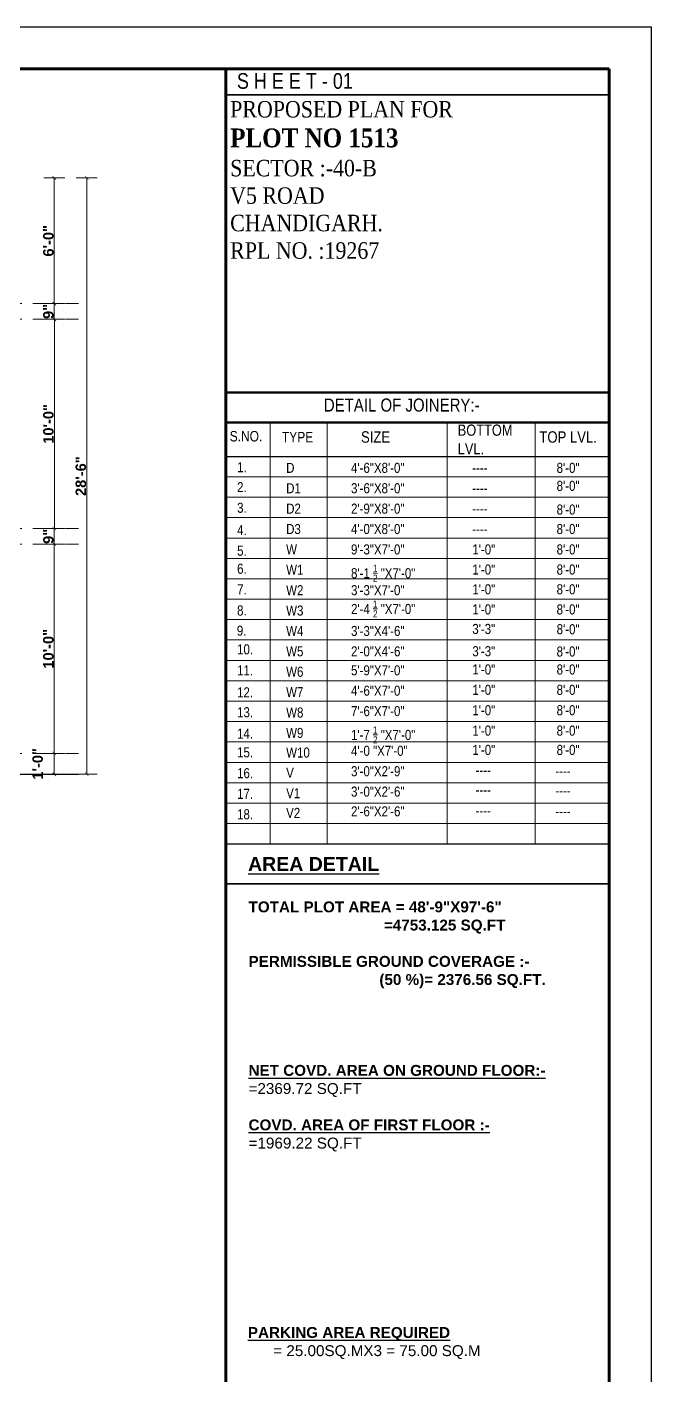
# Model space of a CAD drawing. Header units: feet. Extents: x 18471 to 30550, y -13540 to -11719.
# Drawn here: x 19973 to 20331, y -12623 to -11850 of the extents above; entities that cross this region are included whole.
import ezdxf

# ---------------------------------------------------------------- set-up
doc = ezdxf.new("R2010")
doc.units = ezdxf.units.FT
doc.header["$MEASUREMENT"] = 0
doc.header["$PDMODE"] = 2
doc.linetypes.add('DASHED', pattern=[0.75, 0.5, -0.25])
doc.layers.get('0').update_dxf_attribs({"lineweight": 30})
for name, color, linetype, lineweight in [('DIM 01', 7, 'Continuous', 9), ('ELEVATION', 7, 'Continuous', 30), ('HATCH', 9, 'Continuous', 20), ('JOINERY TEXT', 193, 'Continuous', 0), ('P-STORM', 60, 'Continuous', 13), ('TEXT', 7, 'Continuous', 30), ('WALL', 10, 'Continuous', 30)]:
    doc.layers.add(name, color=color, linetype=linetype, lineweight=lineweight)
doc.styles.add('AR. TEXT 01', font='arialbd.ttf')
doc.styles.get("Standard").update_dxf_attribs({"font": 'ARIALN.TTF'})
doc.styles.add('TEX02', font='GARA.TTF')
doc.dimstyles.new('DIM 50', dxfattribs={"dimtxt": 6, "dimasz": 3, "dimexe": 6, "dimexo": 4, "dimgap": 0.3125, "dimtad": 1, "dimzin": 3, "dimdsep": 46, "dimlunit": 4, "dimtxsty": 'AR. TEXT 01', "dimblk": 'DOT', "dimcen": 0.09, "dimclrd": 5, "dimclre": 5, "dimclrt": 5, "dimazin": 0, "dimtfac": 0.8, "dimtofl": 0, "dimtmove": 1, "dimatfit": 3, "dimfxl": 6, "dimfxlon": 1, "dimfrac": 1, "dimtolj": 1, "dimtzin": 0, "dimlwd": -1, "dimlwe": -1, "dimarcsym": 1})

# ---------------------------------------------------------------- blocks, each defined once
blk = doc.blocks.new('JNRY')
at = {"layer": 'JOINERY TEXT'}
for p, q in [((22203.96, -34116.16), (22203.96, -34357.84)), ((22236.73, -34116.16), (22236.73, -34357.84)), ((22305.4, -34116.16), (22305.4, -34357.84)), ((22355.9, -34116.16), (22355.9, -34357.84)), ((22178.49, -34147.32), (22398.28, -34147.32)), ((22178.49, -34159.01), (22398.28, -34159.01)), ((22178.49, -34170.71), (22398.28, -34170.71)), ((22178.49, -34182.4), (22398.28, -34182.4)), ((22178.49, -34194.1), (22398.28, -34194.1)), ((22178.49, -34205.8), (22398.28, -34205.8)), ((22178.49, -34217.49), (22398.28, -34217.49)), ((22178.49, -34229.19), (22398.28, -34229.19)), ((22178.49, -34240.88), (22398.28, -34240.88)), ((22178.49, -34252.58), (22398.28, -34252.58)), ((22178.49, -34264.27), (22398.28, -34264.27)), ((22178.49, -34275.97), (22398.28, -34275.97)), ((22178.49, -34287.67), (22398.28, -34287.67)), ((22178.49, -34299.36), (22398.28, -34299.36)), ((22178.49, -34311.06), (22398.28, -34311.06)), ((22178.49, -34322.75), (22398.28, -34322.75)), ((22178.49, -34334.45), (22398.28, -34334.45)), ((22178.49, -34346.15), (22398.28, -34346.15)), ((22178.49, -34357.84), (22398.28, -34357.84))]:
    blk.add_line(p, q, dxfattribs=at)
at = {"layer": 'WALL', "color": 35, "linetype": 'Continuous', "lineweight": 50}
for p, q in [((22178.49, -34098.86), (22398.28, -34098.86)), ((22178.49, -34116.16), (22398.28, -34116.16))]:
    blk.add_line(p, q, dxfattribs=at)
at = {"layer": 'WALL', "color": 35, "linetype": 'Continuous', "lineweight": 30}
for p, q in [((22178.49, -34098.86), (22178.49, -34357.84)), ((22398.28, -34098.86), (22398.28, -34357.84)), ((22178.49, -34135.62), (22398.28, -34135.62)), ((22178.49, -34357.84), (22398.28, -34357.84))]:
    blk.add_line(p, q, dxfattribs=at)
at = {"layer": 'JOINERY TEXT', "attachment_point": 1}
for s, insert, char_height, width in [('DETAIL OF JOINERY:-', (22234.74, -34102.36), 7.5, 148.4161), ('\\A1;1.', (22185, -34138.91), 5.75, 108.1844), ('\\A1;D', (22213.13, -34139.26), 5.75, 20.9449), ('\\A1;4\'-6"X8\'-0"', (22250.32, -34139.26), 5.75, 20.9449), ('\\A1;8\'-0"', (22368.17, -34139.26), 5.75, 20.9449), ('\\A1;----', (22319.84, -34139.26), 5.75, 20.9449), ('\\A1;2. ', (22185, -34150.31), 5.75, 108.1844), ('\\A1;D1', (22213.13, -34150.96), 5.75, 20.9449), ('\\A1;3\'-6"X8\'-0"', (22250.32, -34150.96), 5.75, 20.9449), ('\\A1;----', (22319.84, -34150.96), 5.75, 20.9449), ('\\A1;8\'-0"', (22368.17, -34149.57), 5.75, 20.9449), ('\\A1;3. ', (22185, -34162.16), 5.75, 108.1844), ('\\A1;D2', (22213.13, -34162.65), 5.75, 20.9449), ('\\A1;2\'-9"X8\'-0"', (22250.32, -34162.65), 5.75, 20.9449), ('\\A1;8\'-0"', (22368.17, -34163.18), 5.75, 20.9449), ('\\A1;----', (22319.84, -34162.65), 5.75, 20.9449), ('\\A1;4. ', (22185, -34174.94), 5.75, 108.1844), ('\\A1;D3', (22213.13, -34174.35), 5.75, 20.9449), ('\\A1;4\'-0"X8\'-0"', (22250.32, -34174.35), 5.75, 20.9449), ('\\A1;----', (22319.84, -34174.35), 5.75, 20.9449), ('\\A1;8\'-0"', (22368.17, -34174.35), 5.75, 20.9449), ('\\A1;5. ', (22185, -34186.8), 5.75, 108.1844), ('\\A1;W', (22213.13, -34186.05), 5.75, 20.9449), ('\\A1;9\'-3"X7\'-0"', (22250.32, -34186.05), 5.75, 20.9449), ('\\A1;1\'-0"', (22319.84, -34186.05), 5.75, 20.9449), ('\\A1;8\'-0"', (22368.17, -34186.05), 5.75, 20.9449), ('\\A1;6. ', (22185, -34197.14), 5.75, 108.1844), ('\\A1;W1', (22213.13, -34197.74), 5.75, 20.9449), ('\\A1;8\'-1 {\\H0.7x;\\S1/2;} "X7\'-0"', (22250.32, -34197.74), 5.75, 49.0107), ('\\A1;1\'-0"', (22319.84, -34197.58), 5.75, 20.9449), ('\\A1;8\'-0"', (22368.17, -34197.58), 5.75, 20.9449), ('\\A1;7. ', (22185, -34208.98), 5.75, 108.1844), ('\\A1;W2', (22213.13, -34209.44), 5.75, 20.9449), ('\\A1;3\'-3"X7\'-0"', (22250.32, -34209.44), 5.75, 20.9449), ('\\A1;1\'-0"', (22319.84, -34208.93), 5.75, 20.9449), ('\\A1;8\'-0"', (22368.17, -34208.93), 5.75, 20.9449), ('\\A1;8. ', (22185, -34221.08), 5.75, 108.1844), ('\\A1;W3', (22213.13, -34221.13), 5.75, 20.9449), ('\\A1;2\'-4 {\\H0.7x;\\S1/2;} "X7\'-0"', (22250.32, -34218.26), 5.75, 52.3684), ('\\A1;1\'-0"', (22319.84, -34220.46), 5.75, 20.9449), ('\\A1;8\'-0"', (22368.17, -34220.46), 5.75, 20.9449), ('\\A1;9. ', (22184.87, -34232.64), 5.75, 108.1844), ('\\A1;W4', (22213.13, -34232.83), 5.75, 20.9449), ('\\A1;3\'-3"X4\'-6"', (22250.32, -34232.83), 5.75, 20.9449), ('\\A1;3\'-3"', (22319.84, -34231.66), 5.75, 20.9449), ('\\A1;8\'-0"', (22368.17, -34231.84), 5.75, 20.9449), ('\\A1;10. ', (22185, -34243.37), 5.75, 108.1844), ('\\A1;W5', (22213.13, -34244.52), 5.75, 20.9449), ('\\A1;2\'-0"X4\'-6"', (22250.32, -34244.52), 5.75, 20.9449), ('\\A1;3\'-3"', (22319.84, -34244.43), 5.75, 20.9449), ('\\A1;8\'-0"', (22368.17, -34244.61), 5.75, 20.9449), ('\\A1;11. ', (22185, -34255.48), 5.75, 108.1844), ('\\A1;W6', (22213.13, -34256.22), 5.75, 20.9449), ('\\A1;5\'-9"X7\'-0"', (22250.32, -34255.41), 5.75, 20.9449), ('\\A1;1\'-0"', (22319.84, -34254.9), 5.75, 20.9449), ('\\A1;8\'-0"', (22368.17, -34254.9), 5.75, 20.9449), ('\\A1;12. ', (22185, -34268.02), 5.75, 108.1844), ('\\A1;W7', (22213.13, -34267.92), 5.75, 20.9449), ('\\A1;4\'-6"X7\'-0"', (22250.32, -34267.1), 5.75, 20.9449), ('\\A1;1\'-0"', (22319.84, -34266.6), 5.75, 20.9449), ('\\A1;8\'-0"', (22368.17, -34266.6), 5.75, 20.9449), ('\\A1;13. ', (22185, -34279.46), 5.75, 108.1844), ('\\A1;W8', (22213.13, -34279.61), 5.75, 20.9449), ('\\A1;7\'-6"X7\'-0"', (22250.32, -34278.8), 5.75, 20.9449), ('\\A1;1\'-0"', (22319.84, -34278.3), 5.75, 20.9449), ('\\A1;8\'-0"', (22368.17, -34278.3), 5.75, 20.9449), ('\\A1;14. ', (22185, -34291.72), 5.75, 108.1844), ('\\A1;W9', (22213.13, -34291.31), 5.75, 20.9449), ('\\A1;1\'-7 {\\H0.7x;\\S1/2;} "X7\'-0"', (22250.32, -34290.5), 5.75, 54.5254), ('\\A1;1\'-0"', (22319.84, -34289.99), 5.75, 20.9449), ('\\A1;8\'-0"', (22368.17, -34289.99), 5.75, 20.9449), ('\\A1;15. ', (22185, -34302.44), 5.75, 108.1844), ('\\A1;W10', (22213.13, -34302.56), 5.75, 20.9449), ('\\A1;4\'-0 "X7\'-0"', (22250.32, -34301.56), 5.75, 54.5254), ('\\A1;1\'-0"', (22319.84, -34301.05), 5.75, 20.9449), ('\\A1;8\'-0"', (22368.17, -34301.05), 5.75, 20.9449), ('\\A1;16. ', (22185, -34314.4), 5.75, 108.1844), ('\\A1;V', (22213.13, -34314.18), 5.75, 20.9449), ('\\A1;3\'-0"X2\'-9"', (22250.32, -34313.28), 5.75, 59.8238), ('\\A1;----', (22321.7, -34312.73), 5.75, 20.9449), ('\\A1;----', (22367.45, -34313.2), 5.75, 20.9449), ('\\A1;17. ', (22185, -34326.26), 5.75, 108.1844), ('\\A1;V1', (22213.13, -34325.88), 5.75, 20.9449), ('\\A1;3\'-0"X2\'-6"', (22250.32, -34324.98), 5.75, 59.8238), ('\\A1;----', (22321.7, -34323.97), 5.75, 20.9449), ('\\A1;----', (22367.45, -34324.45), 5.75, 20.9449), ('\\A1;18. ', (22185, -34337.98), 5.75, 108.1844), ('\\A1;V2', (22213.13, -34337.2), 5.75, 20.9449), ('\\A1;2\'-6"X2\'-6"', (22250.32, -34336.3), 5.75, 59.8238), ('\\A1;----', (22321.7, -34335.87), 5.75, 20.9449), ('\\A1;----', (22367.45, -34336.34), 5.75, 20.9449)]:
    blk.add_mtext(s, dxfattribs=dict(at, insert=insert, char_height=char_height, width=width))
at = {"layer": 'JOINERY TEXT', "ltscale": 10, "width": 155.561, "attachment_point": 1}
for s, insert, char_height in [('BOTTOM \\PLVL.', (22311.49, -34117.31), 6.4), ('S.NO.', (22180.76, -34120.99), 6), ('TYPE', (22210.7, -34121.5), 6), ('{\\H1.091x;SIZE}', (22256.04, -34121.16), 6), ('{\\H1.091x;TOP LVL.}', (22358.3, -34121.16), 6)]:
    blk.add_mtext(s, dxfattribs=dict(at, insert=insert, char_height=char_height))
blk = doc.blocks.new('_ArchTick')
at = {"color": 0, "linetype": 'ByBlock', "const_width": 0.15}
blk.add_lwpolyline([(-0.5, -0.5), (0.5, 0.5)], dxfattribs=at)
blk = doc.blocks.new('*D374')
at = {"layer": 'Defpoints', "color": 0, "ltscale": 5, "transparency": 16777216}
for p in [(19988.81, -12266.23), (20002.72, -12266.23), (20002.72, -12278.23)]:
    blk.add_point(p, dxfattribs=at)
at = {"layer": 'DIM 01', "ltscale": 5, "transparency": 16777216}
for p, q in [((19994.81, -12266.23), (19982.81, -12266.23)), ((19988.81, -12278.23), (19988.81, -12266.23)), ((19994.81, -12278.23), (19982.81, -12278.23))]:
    blk.add_line(p, q, dxfattribs=at)
at = {"layer": 'DIM 01', "ltscale": 5, "transparency": 16777216, "xscale": 2, "yscale": 2, "zscale": 2}
for p, rotation in [((19988.81, -12266.23), 90), ((19988.81, -12278.23), 270)]:
    blk.add_blockref('_ArchTick', p, dxfattribs=dict(at, rotation=rotation))
at = {"layer": 'DIM 01', "ltscale": 5, "transparency": 16777216, "insert": (19979.28, -12272.23), "char_height": 6, "attachment_point": 5, "rotation": 90, "style": 'AR. TEXT 01'}
blk.add_mtext('\\A1;1\'-0"', dxfattribs=at)
blk = doc.blocks.new('*D375')
at = {"layer": 'Defpoints', "color": 0, "ltscale": 5, "transparency": 16777216}
for p in [(19988.81, -12146.23), (20002.72, -12146.23), (20002.72, -12266.23)]:
    blk.add_point(p, dxfattribs=at)
at = {"layer": 'DIM 01', "ltscale": 5, "transparency": 16777216}
for p, q in [((19994.81, -12146.23), (19982.81, -12146.23)), ((19988.81, -12266.23), (19988.81, -12146.23)), ((19994.81, -12266.23), (19982.81, -12266.23))]:
    blk.add_line(p, q, dxfattribs=at)
at = {"layer": 'DIM 01', "ltscale": 5, "transparency": 16777216, "xscale": 2, "yscale": 2, "zscale": 2}
for p, rotation in [((19988.81, -12146.23), 90), ((19988.81, -12266.23), 270)]:
    blk.add_blockref('_ArchTick', p, dxfattribs=dict(at, rotation=rotation))
at = {"layer": 'DIM 01', "ltscale": 5, "transparency": 16777216, "insert": (19985.44, -12206.23), "char_height": 6, "attachment_point": 5, "rotation": 90, "style": 'AR. TEXT 01'}
blk.add_mtext('\\A1;10\'-0"', dxfattribs=at)
blk = doc.blocks.new('*D376')
at = {"layer": 'Defpoints', "color": 0, "ltscale": 5, "transparency": 16777216}
for p in [(19988.81, -12137.23), (20002.72, -12137.23), (20002.72, -12146.23)]:
    blk.add_point(p, dxfattribs=at)
at = {"layer": 'DIM 01', "ltscale": 5, "transparency": 16777216}
for p, q in [((19994.81, -12137.23), (19982.81, -12137.23)), ((19988.81, -12146.23), (19988.81, -12137.23)), ((19994.81, -12146.23), (19982.81, -12146.23))]:
    blk.add_line(p, q, dxfattribs=at)
at = {"layer": 'DIM 01', "ltscale": 5, "transparency": 16777216, "xscale": 2, "yscale": 2, "zscale": 2}
for p, rotation in [((19988.81, -12137.23), 90), ((19988.81, -12146.23), 270)]:
    blk.add_blockref('_ArchTick', p, dxfattribs=dict(at, rotation=rotation))
at = {"layer": 'DIM 01', "ltscale": 5, "transparency": 16777216, "insert": (19985.44, -12141.73), "char_height": 6, "attachment_point": 5, "rotation": 90, "style": 'AR. TEXT 01'}
blk.add_mtext('\\A1;9"', dxfattribs=at)
blk = doc.blocks.new('*D377')
at = {"layer": 'Defpoints', "color": 0, "ltscale": 5, "transparency": 16777216}
for p in [(20002.72, -12008.23), (19988.81, -12017.23), (20002.72, -12017.23)]:
    blk.add_point(p, dxfattribs=at)
at = {"layer": 'DIM 01', "ltscale": 5, "transparency": 16777216}
for p, q in [((19994.81, -12008.23), (19982.81, -12008.23)), ((19988.81, -12008.23), (19988.81, -12017.23)), ((19994.81, -12017.23), (19982.81, -12017.23))]:
    blk.add_line(p, q, dxfattribs=at)
at = {"layer": 'DIM 01', "ltscale": 5, "transparency": 16777216, "xscale": 2, "yscale": 2, "zscale": 2}
for p, rotation in [((19988.81, -12008.23), 90), ((19988.81, -12017.23), 270)]:
    blk.add_blockref('_ArchTick', p, dxfattribs=dict(at, rotation=rotation))
at = {"layer": 'DIM 01', "ltscale": 5, "transparency": 16777216, "insert": (19985.44, -12012.73), "char_height": 6, "attachment_point": 5, "rotation": 90, "style": 'AR. TEXT 01'}
blk.add_mtext('\\A1;9"', dxfattribs=at)
blk = doc.blocks.new('*D378')
at = {"layer": 'Defpoints', "color": 0, "ltscale": 5, "transparency": 16777216}
for p in [(19988.81, -12008.23), (20002.72, -12008.23), (20002.72, -12017.23)]:
    blk.add_point(p, dxfattribs=at)
at = {"layer": 'DIM 01', "ltscale": 5, "transparency": 16777216}
for p, q in [((19994.81, -12008.23), (19982.81, -12008.23)), ((19988.81, -12017.23), (19988.81, -12008.23)), ((19994.81, -12017.23), (19982.81, -12017.23))]:
    blk.add_line(p, q, dxfattribs=at)
at = {"layer": 'DIM 01', "ltscale": 5, "transparency": 16777216, "xscale": 2, "yscale": 2, "zscale": 2}
for p, rotation in [((19988.81, -12008.23), 90), ((19988.81, -12017.23), 270)]:
    blk.add_blockref('_ArchTick', p, dxfattribs=dict(at, rotation=rotation))
at = {"layer": 'DIM 01', "ltscale": 5, "transparency": 16777216, "insert": (19985.44, -12012.73), "char_height": 6, "attachment_point": 5, "rotation": 90, "style": 'AR. TEXT 01'}
blk.add_mtext('\\A1;9"', dxfattribs=at)
blk = doc.blocks.new('*D379')
at = {"layer": 'Defpoints', "color": 0, "ltscale": 5, "transparency": 16777216}
for p in [(19970.95, -11936.16), (19988.81, -11936.16), (20002.72, -12008.23)]:
    blk.add_point(p, dxfattribs=at)
at = {"layer": 'DIM 01', "ltscale": 5, "transparency": 16777216}
for p, q in [((19982.81, -11936.16), (19994.81, -11936.16)), ((19988.81, -12008.23), (19988.81, -11936.16)), ((19994.81, -12008.23), (19982.81, -12008.23))]:
    blk.add_line(p, q, dxfattribs=at)
at = {"layer": 'DIM 01', "ltscale": 5, "transparency": 16777216, "xscale": 2, "yscale": 2, "zscale": 2}
for p, rotation in [((19988.81, -11936.16), 90), ((19988.81, -12008.23), 270)]:
    blk.add_blockref('_ArchTick', p, dxfattribs=dict(at, rotation=rotation))
at = {"layer": 'DIM 01', "ltscale": 5, "transparency": 16777216, "insert": (19985.44, -11972.2), "char_height": 6, "attachment_point": 5, "rotation": 90, "style": 'AR. TEXT 01'}
blk.add_mtext('\\A1;6\'-0"', dxfattribs=at)
blk = doc.blocks.new('*D365')
at = {"layer": 'Defpoints', "color": 0, "ltscale": 5, "transparency": 16777216}
for p in [(19989.55, -11936.16), (20007.42, -12278.23), (20021.32, -12278.23)]:
    blk.add_point(p, dxfattribs=at)
at = {"layer": 'DIM 01', "ltscale": 5, "transparency": 16777216}
for p, q in [((20001.42, -11936.16), (20013.42, -11936.16)), ((20007.42, -11936.16), (20007.42, -12278.23)), ((20013.42, -12278.23), (20001.42, -12278.23))]:
    blk.add_line(p, q, dxfattribs=at)
at = {"layer": 'DIM 01', "ltscale": 5, "transparency": 16777216, "xscale": 2, "yscale": 2, "zscale": 2}
for p, rotation in [((20007.42, -11936.16), 90), ((20007.42, -12278.23), 270)]:
    blk.add_blockref('_ArchTick', p, dxfattribs=dict(at, rotation=rotation))
at = {"layer": 'DIM 01', "ltscale": 5, "transparency": 16777216, "insert": (20004.04, -12107.2), "char_height": 6, "attachment_point": 5, "rotation": 90, "style": 'AR. TEXT 01'}
blk.add_mtext('\\A1;28\'-6"', dxfattribs=at)
blk = doc.blocks.new('*D366')
at = {"layer": 'Defpoints', "color": 0, "ltscale": 5, "transparency": 16777216}
for p in [(19988.81, -12017.23), (19988.85, -12017.23), (19987.81, -12137.23)]:
    blk.add_point(p, dxfattribs=at)
at = {"layer": 'DIM 01', "ltscale": 5, "transparency": 16777216}
for p, q in [((19988.85, -12017.23), (19994.85, -12017.23)), ((19988.85, -12137.23), (19988.85, -12017.23)), ((19988.85, -12137.23), (19994.85, -12137.23))]:
    blk.add_line(p, q, dxfattribs=at)
at = {"layer": 'DIM 01', "ltscale": 5, "transparency": 16777216, "xscale": 2, "yscale": 2, "zscale": 2}
for p, rotation in [((19988.85, -12017.23), 90), ((19988.85, -12137.23), 270)]:
    blk.add_blockref('_ArchTick', p, dxfattribs=dict(at, rotation=rotation))
at = {"layer": 'DIM 01', "ltscale": 5, "transparency": 16777216, "insert": (19985.47, -12077.23), "char_height": 6, "attachment_point": 5, "rotation": 90, "style": 'AR. TEXT 01'}
blk.add_mtext('\\A1;10\'-0"', dxfattribs=at)

msp = doc.modelspace()

# ---------------------------------------------------------------- linework, layer by layer
at = {"color": 3, "lineweight": 25}
for p, q in [((18470.869, -11849.532), (20330.869, -11849.532)), ((20330.869, -11849.532), (20330.869, -13379.53))]:
    msp.add_line(p, q, dxfattribs=at)
at = {"layer": 'ELEVATION', "ltscale": 5}
msp.add_line((19339.009, -12278.234), (20002.72, -12278.234), dxfattribs=at)
at = {"layer": 'HATCH', "linetype": 'DASHED', "ltscale": 25}
for p, q in [((19339.009, -12008.234), (20002.72, -12008.234)), ((19339.009, -12017.234), (20002.72, -12017.234)), ((19339.009, -12137.234), (20002.72, -12137.234)), ((19339.009, -12146.234), (20002.72, -12146.234)), ((19339.009, -12266.234), (20002.72, -12266.234))]:
    msp.add_line(p, q, dxfattribs=at)
at = {"layer": 'WALL', "color": 35, "linetype": 'Continuous', "lineweight": 60}
for p, q in [((18494.869, -11873.532), (20306.869, -11873.532)), ((20087.072, -13355.53), (20087.072, -11873.532)), ((20306.869, -11873.532), (20306.869, -13355.53))]:
    msp.add_line(p, q, dxfattribs=at)
at = {"layer": 'WALL', "color": 35, "linetype": 'Continuous', "lineweight": 35}
for p, q in [((20087.072, -11873.532), (20087.072, -12619.558)), ((20087.072, -11888.549), (20306.869, -11888.549)), ((20087.072, -12059.16), (20306.869, -12059.16)), ((20087.072, -12059.16), (20306.869, -12059.16)), ((20087.072, -12605.472), (20087.072, -12187.969)), ((20087.072, -12341.044), (20306.072, -12341.044))]:
    msp.add_line(p, q, dxfattribs=at)
at = {"layer": 'WALL', "color": 35, "linetype": 'Continuous', "lineweight": 50}
for p, q in [((20087.072, -12490.25), (20087.072, -12841.316)), ((20087.072, -12553.419), (20087.072, -12613.323)), ((20306.869, -12613.323), (20306.869, -12553.419))]:
    msp.add_line(p, q, dxfattribs=at)

# ---------------------------------------------------------------- block references
at = {"layer": 'P-STORM'}
msp.add_blockref('JNRY', (-2091.413, 22039.7), dxfattribs=at)

# ---------------------------------------------------------------- texts
at = {"layer": 'JOINERY TEXT', "lineweight": 30, "insert": (20093.496, -11875.994), "char_height": 9, "width": 167.33832, "attachment_point": 1}
msp.add_mtext('S H E E T - 01', dxfattribs=at)
at = {"layer": 'JOINERY TEXT', "lineweight": 30, "insert": (20089.627, -11892.013), "char_height": 9, "width": 211.37607, "attachment_point": 1, "style": 'TEX02'}
msp.add_mtext('{\\H1.05x;PROPOSED PLAN FOR \\P\\fGaramond|b1|i0|c0|p18;\\H1.1429x;PLOT NO 1513\\P\\fGaramond|b0|i0|c0|p18;\\H0.875x;SECTOR :-40-B\\PV5 ROAD\\PCHANDIGARH.\\PRPL NO. :19267\\P\\P\\P\\P\\H1.143x; }', dxfattribs=at)
at = {"layer": 'TEXT', "attachment_point": 1}
for s, insert, char_height, width in [('{\\fSwis721 LtEx BT|b1|i0|c0|p34;\\LAREA DETAIL}', (20099.892, -12325.66), 8, 239.80007), ('\\A1;{\\fSwis721 LtEx BT|b1|i0|c0|p34;TOTAL PLOT AREA = 48\'-9"X97\'-6"\\P                                =4753.125 SQ.FT \\P\\PPERMISSIBLE GROUND COVERAGE :- \\P^I^I^I(50 %)= 2376.56 SQ.FT.   \\P}\\P{\\H1.0003x;\\P\\H1x;\\P         \\P\\fSwis721 LtEx BT|b1|i0|c0|p34;\\H0.9997x;\\LNET COVD. AREA ON GROUND FLOOR:-\\P\\fSwis721 LtEx BT|b0|i0|c0|p34;\\H1x;\\l=2369.72 SQ.FT\\P\\H1.001x;\\P\\fSwis721 LtEx BT|b1|i0|c0|p34;\\H0.9993x;\\LCOVD. AREA OF FIRST FLOOR :-\\fSwis721 LtEx BT|b0|i0|c0|p34;\\H1.001x;\\l\\P=1969.22 SQ.FT}', (20100.146, -12351.16), 6.25, 239.80007), ('\\A1;{\\fArial|b1|i0|c0|p34;\\LPARKING AREA REQUIRED \\fArial|b0|i0|c0|p34;\\l\\P      = 25.00SQ.MX3 = 75.00 SQ.M}', (20099.758, -12595.289), 6.25, 208.46487)]:
    msp.add_mtext(s, dxfattribs=dict(at, insert=insert, char_height=char_height, width=width))

# ---------------------------------------------------------------- dimensions: what is measured, and where the dimension line sits
at = {"layer": 'DIM 01', "ltscale": 5}
for base, p1, p2, picture, middle in [((19988.813, -11936.16), (20002.72, -12008.234), (19970.945, -11936.16), '*D379', (19985.437, -11972.197)), ((20007.418, -12278.234), (19989.55, -11936.16), (20021.324, -12278.234), '*D365', (20004.04, -12107.197)), ((19988.813, -12017.234), (20002.72, -12008.234), (20002.72, -12017.234), '*D377', (19985.435, -12012.734)), ((19988.813, -12008.234), (20002.72, -12017.234), (20002.72, -12008.234), '*D378', (19985.435, -12012.734)), ((19988.847, -12017.234), (19987.813, -12137.234), (19988.813, -12017.234), '*D366', (19985.471, -12077.234)), ((19988.813, -12137.234), (20002.72, -12146.234), (20002.72, -12137.234), '*D376', (19985.435, -12141.734)), ((19988.813, -12146.234), (20002.72, -12266.234), (20002.72, -12146.234), '*D375', (19985.437, -12206.234)), ((19988.813, -12266.234), (20002.72, -12278.234), (20002.72, -12266.234), '*D374', (19979.281, -12272.234))]:
    dim = msp.add_linear_dim(base=base, p1=p1, p2=p2, angle=90, dimstyle='DIM 50', override={"dimtxt": 6, "dimasz": 2, "dimblk": 'ArchTick', "dimblk1": 'ArchTick', "dimblk2": 'ArchTick', "dimclrd": 256, "dimclre": 256, "dimclrt": 256, "dimtmove": 2}, dxfattribs=at)
    dim.commit()
    dim.dimension.update_dxf_attribs({"geometry": picture, "text_midpoint": middle})

doc.saveas('drawing.dxf')
